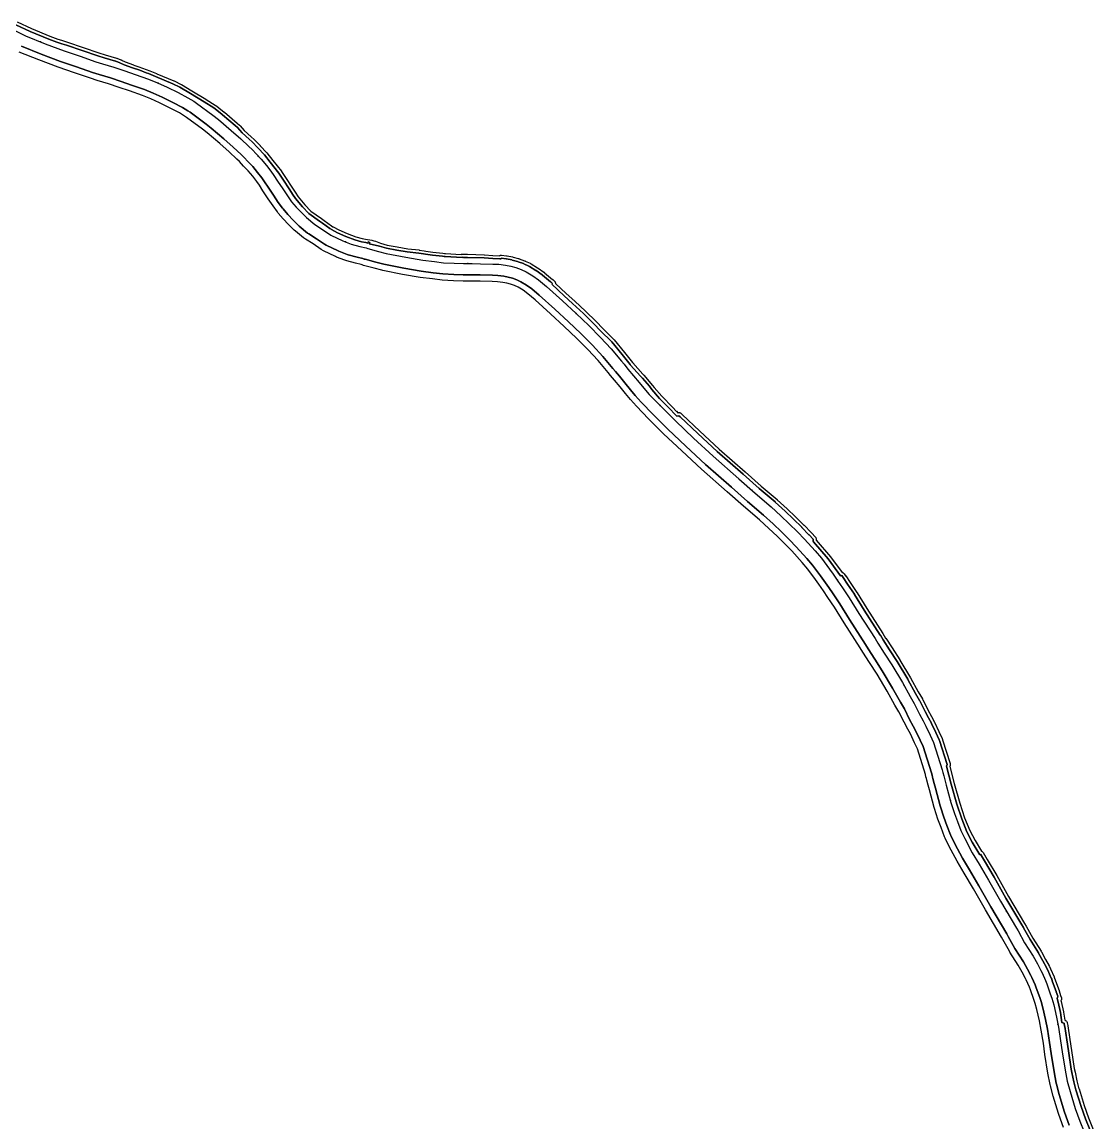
# Model space of a CAD drawing. Header units: inches. Extents: x 87989 to 118156, y 435697 to 451526.
# Drawn here: x 114818 to 115680, y 443893 to 444775 of the extents above; entities that cross this region are included whole.
import ezdxf

# ---------------------------------------------------------------- set-up
doc = ezdxf.new("R2010")
doc.units = ezdxf.units.IN
doc.header["$MEASUREMENT"] = 0
for name, color, linetype, true_color in [('As_waterkering_BWK', 7, 'Continuous', 0x7b8981), ('Beschermingszone_BWK', 7, 'Continuous', 0xcf890d), ('Grens_bebouwingsvrije_zone_BWK', 7, 'Continuous', 0x6789ae), ('Kernzone_BWK', 7, 'Continuous', 0xcb89af), ('Referentiepunten_BWK', 7, 'Continuous', 0x178980)]:
    doc.layers.add(name, color=color, linetype=linetype, true_color=true_color)

msp = doc.modelspace()

# ---------------------------------------------------------------- linework, layer by layer
at = {"layer": 'As_waterkering_BWK'}
for points in [[(114803.062, 444772.823), (114820.8745, 444763.93), (114836.6543, 444757.6324), (114851.8107, 444751.8796), (114864.4618, 444747.566), (114877.2682, 444743.2157), (114882.4364, 444741.5615), (114891.5558, 444738.8267), (114900.2894, 444735.8574), (114908.7623, 444733.0098), (114919.4762, 444729.2288), (114926.605, 444726.3672), (114934.3116, 444722.8976), (114943.1215, 444718.5363), (114951.0122, 444714.3077), (114955.6959, 444711.5461), (114957.9316, 444710.0618), (114971.0914, 444700.374), (114975.4504, 444696.9383), (114985.6246, 444688.1479), (114993.393, 444681.4461), (114999.9361, 444675.3037), (115002.3829, 444672.9114), (115005.8636, 444669.1511), (115009.6641, 444665.1386), (115013.9047, 444660.1007), (115017.5322, 444655.33), (115019.9269, 444651.8881), (115022.7614, 444647.4539), (115027.0156, 444641.1734), (115030.8122, 444635.5393), (115034.0761, 444630.9683), (115037.7546, 444626.6677), (115041.7004, 444622.5064), (115046.0463, 444618.2106), (115052.638, 444612.7601), (115059.0057, 444608.7798), (115065.656, 444604.1966), (115075.2599, 444599.5874), (115081.9439, 444597.0166), (115088.8178, 444595.1525), (115093.7687, 444593.988), (115095.3001, 444593.4452), (115103.8973, 444591.1516), (115110.0435, 444589.544), (115125.6691, 444586.4521), (115139.2282, 444584.1361), (115148.6605, 444582.8823), (115156.0236, 444582.0706), (115164.4782, 444581.5511), (115171.8022, 444581.3311), (115178.7709, 444581.3061), (115185.4473, 444581.1873), (115195.4847, 444580.9701), (115200.2696, 444580.7658), (115205.604, 444580.1156), (115209.754, 444579.3253), (115213.9905, 444578.1669), (115218.2365, 444576.5911), (115222.2646, 444574.7397), (115227.3902, 444571.6123), (115232.1418, 444568.2603), (115238.489, 444562.9086), (115251.2462, 444551.3881), (115262.2391, 444541.2477), (115272.4211, 444531.6172), (115281.7786, 444522.1249), (115290.2956, 444512.8949), (115298.554, 444503.1073), (115300.6501, 444500.5859), (115303.8115, 444496.7828), (115308.3463, 444491.3276), (115312.7049, 444485.9727), (115316.5031, 444481.4766), (115320.9258, 444476.4401), (115330.348, 444466.6652), (115342.0461, 444454.8937), (115356.3909, 444441.4471), (115371.9974, 444427.0185), (115392.724, 444408.7599), (115405.6481, 444397.2735), (115418.4753, 444386.3758), (115426.3374, 444379.1081), (115433.0191, 444372.7445), (115439.6687, 444366.283), (115445.3255, 444360.4737), (115453.896, 444350.9109), (115458.8543, 444345.0972), (115465.4902, 444336.2996), (115468.2261, 444332.3852), (115472.1766, 444326.7568), (115475.7, 444321.4678), (115481.1894, 444313.3556), (115488.9126, 444300.6749), (115501.8607, 444280.6884), (115504.057, 444277.0692), (115509.2252, 444269.0403), (115515.3663, 444259.6065), (115523.814, 444245.4447), (115530.0155, 444234.2381), (115533.349, 444228.5918), (115537.5757, 444220.003), (115540.4832, 444214.6613), (115542.7308, 444210.5026), (115546.1325, 444203.0933), (115548.8889, 444197.3277), (115555.8112, 444175.4181), (115556.3005, 444173.2591), (115556.999, 444170.6602)], [(115556.999, 444170.6602), (115559.0462, 444163.0433), (115562.7377, 444149.1419), (115562.9234, 444148.5389), (115565.5867, 444140.3859), (115567.8977, 444133.968), (115570.7406, 444126.6566), (115573.8591, 444120.2156), (115579.8933, 444108.9634), (115585.3464, 444099.7808), (115592.9602, 444086.9092), (115602.4412, 444070.0685), (115615.2757, 444048.4592), (115616.5492, 444046.3341), (115621.8414, 444036.7362), (115628.6471, 444025.9809), (115632.0178, 444019.8108), (115634.9362, 444014.5011), (115635.7582, 444012.7541), (115638.5665, 444006.45), (115639.6017, 444003.7332), (115642.4086, 443995.8833), (115643.5642, 443992.3128), (115645.2341, 443986.9372), (115647.4449, 443977.0338), (115649.0019, 443968.9575), (115650.6717, 443958.1881), (115651.9623, 443949.2374), (115654.2719, 443934.6591), (115655.952, 443925.7628), (115658.202, 443917.5611), (115662.3622, 443903.8276), (115666.0575, 443893.6431), (115672.9056, 443876.6694)]]:
    msp.add_lwpolyline(points, dxfattribs=at)
at = {"layer": 'Beschermingszone_BWK'}
for points in [[(114817.5385, 444755.5711), (114833.3894, 444749.2458), (114848.7615, 444743.4133), (114861.5621, 444739.0459), (114874.449, 444734.669), (114879.772, 444732.9653), (114888.8137, 444730.253), (114897.4074, 444727.3313), (114905.831, 444724.5003), (114916.3009, 444720.8054), (114923.0798, 444718.0842), (114930.4665, 444714.7587), (114938.9984, 444710.535), (114946.5992, 444706.4618), (114950.9179, 444703.9154), (114952.7718, 444702.6846), (114965.6365, 444693.2139), (114969.7199, 444689.9955), (114979.7432, 444681.3355), (114987.3709, 444674.755), (114993.7096, 444668.8045), (114995.9305, 444666.6331), (114999.2941, 444662.9998), (115002.9485, 444659.1411), (115006.8756, 444654.4757), (115010.2529, 444650.0339), (115012.4386, 444646.8925), (115015.2441, 444642.5066), (115019.5581, 444636.135), (115023.4182, 444630.4096), (115026.7518, 444625.7383), (115027.2367, 444625.1184), (115031.0695, 444620.6464), (115035.2715, 444616.2098), (115039.7193, 444611.8099), (115040.3111, 444611.2747), (115046.9029, 444605.8241), (115047.8676, 444605.1283), (115054.0644, 444601.2548), (115060.5488, 444596.786), (115061.7619, 444596.0826), (115071.3659, 444591.4735), (115072.029, 444591.1873), (115078.713, 444588.6165), (115079.5883, 444588.3303), (115086.6097, 444586.4289), (115091.2274, 444585.3402), (115092.2934, 444584.9623), (115092.9802, 444584.7494), (115101.5986, 444582.4502), (115108.0313, 444580.7761), (115124.038, 444577.6019), (115137.8776, 444575.2396), (115147.5744, 444573.9486), (115155.2545, 444573.1061), (115164.0671, 444572.5616), (115171.6509, 444572.3332), (115178.6748, 444572.3068), (115185.27, 444572.1891), (115195.1954, 444571.9743), (115199.532, 444571.7891), (115204.2162, 444571.2182), (115207.7222, 444570.5505), (115211.2326, 444569.5907), (115214.7865, 444568.2717), (115218.0269, 444566.7823), (115222.4469, 444564.0854), (115226.6369, 444561.1297), (115232.5706, 444556.1266), (115245.179, 444544.7407), (115256.0958, 444534.6708), (115266.1223, 444525.1868), (115275.265, 444515.9124), (115283.5458, 444506.9383), (115291.6543, 444497.3287), (115293.7291, 444494.8326), (115296.8906, 444491.0295), (115301.3958, 444485.6103), (115305.7773, 444480.2281), (115309.6842, 444475.6033), (115314.3046, 444470.3479), (115323.9161, 444460.3701), (115335.7767, 444448.4386), (115350.2585, 444434.8598), (115365.968, 444420.3376), (115386.76, 444402.0197), (115399.7451, 444390.4805), (115412.5045, 444379.6389), (115420.1793, 444372.5451), (115426.7796, 444366.2586), (115433.3075, 444359.9151), (115438.7476, 444354.3283), (115447.12, 444344.9865), (115451.8315, 444339.4622), (115458.2068, 444331.0101), (115460.8544, 444327.222), (115464.7472, 444321.6759), (115468.228, 444316.451), (115473.6149, 444308.4901), (115481.2926, 444295.8874), (115494.2352, 444275.9061), (115496.4261, 444272.2989), (115501.67, 444264.1496), (115507.7273, 444254.8443), (115516.01, 444240.9593), (115522.2031, 444229.7715), (115525.4249, 444224.3109), (115529.5856, 444215.8647), (115532.5719, 444210.3703), (115534.6739, 444206.4812), (115537.983, 444199.2748), (115540.497, 444194.0149), (115547.1166, 444173.0636), (115547.5661, 444171.0964), (115547.9582, 444169.6236), (115548.3075, 444168.3242), (115549.3311, 444164.5157), (115550.3512, 444160.7203), (115554.0877, 444146.6627), (115554.3451, 444145.8172), (115557.0753, 444137.464), (115559.4697, 444130.8127), (115562.3524, 444123.395), (115562.6401, 444122.7346), (115565.8432, 444116.1279), (115572.0584, 444104.539), (115577.6041, 444095.1921), (115585.1648, 444082.4101), (115594.6508, 444065.5629), (115607.5467, 444043.8481), (115608.746, 444041.8467), (115614.0981, 444032.1571), (115620.8873, 444021.4126), (115624.1251, 444015.4858), (115626.9129, 444010.4137), (115627.5749, 444009.0067), (115630.2446, 444003.014), (115631.1585, 444000.6154), (115633.8881, 443992.9818), (115634.9854, 443989.5922), (115636.5303, 443984.618), (115638.6325, 443975.2011), (115640.1334, 443967.4157), (115641.7709, 443956.8564), (115643.0638, 443947.8911), (115645.4055, 443933.1199), (115647.1083, 443924.0926), (115647.2727, 443923.3817), (115649.5556, 443915.066), (115653.8253, 443900.9882), (115657.6542, 443890.4246)], [(115652.9857, 443888.6365), (115649.2017, 443899.0525), (115648.9635, 443899.7688), (115644.7521, 443913.6798), (115642.4509, 443922.0589), (115642.1952, 443923.1647), (115640.4797, 443932.2647), (115638.1201, 443947.1431), (115636.826, 443956.1166), (115635.2065, 443966.5591), (115633.7367, 443974.183), (115631.6948, 443983.3295), (115630.2195, 443988.0808), (115629.1544, 443991.3699), (115626.4678, 443998.8834), (115625.6212, 444001.105), (115623.0287, 444006.9248), (115622.4556, 444008.1429), (115619.7403, 444013.0831), (115616.5763, 444018.8746), (115610.0109, 444029.2502), (115609.5816, 444029.9763), (115604.411, 444039.3537), (115603.2528, 444041.2864), (115590.3229, 444063.0598), (115580.8341, 444079.9106), (115573.3028, 444092.6428), (115567.7057, 444102.081), (115561.3898, 444113.857), (115558.1399, 444120.5557), (115557.6923, 444121.583), (115554.7875, 444129.0597), (115552.3467, 444135.8407), (115549.5794, 444144.3052), (115549.2821, 444145.2853), (115545.5206, 444159.4298), (115544.5024, 444163.2179), (115543.4788, 444167.0264), (115543.1296, 444168.3258), (115542.7136, 444169.8949), (115542.2862, 444171.7555), (115535.8349, 444192.1744), (115533.4555, 444197.1534), (115530.1978, 444204.2471), (115528.1768, 444207.9865), (115525.1467, 444213.5657), (115521.0226, 444221.9326), (115517.8629, 444227.2901), (115511.6744, 444238.4674), (115503.4835, 444252.1987), (115497.4727, 444261.4326), (115492.1867, 444269.6488), (115489.9989, 444273.2493), (115477.0593, 444293.2277), (115469.4068, 444305.7871), (115464.0769, 444313.6639), (115460.6197, 444318.8532), (115456.7591, 444324.3535), (115454.1604, 444328.0715), (115447.93, 444336.3317), (115443.3556, 444341.6952), (115435.0932, 444350.9142), (115429.7734, 444356.3774), (115423.3132, 444362.6553), (115416.7576, 444368.8984), (115409.1874, 444375.8963), (115396.4657, 444386.7067), (115383.4467, 444398.2752), (115362.6183, 444416.626), (115346.8516, 444431.2002), (115332.2937, 444444.8524), (115320.3429, 444456.8729), (115310.6261, 444466.9633), (115305.8959, 444472.3404), (115301.9286, 444477.0366), (115297.5344, 444482.434), (115293.0456, 444487.8332), (115289.8841, 444491.6363), (115287.8211, 444494.1184), (115279.7959, 444503.6291), (115271.6463, 444512.461), (115262.6229, 444521.6144), (115252.6824, 444531.0165), (115241.8084, 444541.0477), (115229.2826, 444552.3588), (115223.5786, 444557.1682), (115219.7006, 444559.9038), (115215.6726, 444562.3615), (115212.8698, 444563.6498), (115209.7004, 444564.8261), (115206.5934, 444565.6756), (115203.4451, 444566.2752), (115199.1223, 444566.8021), (115195.0346, 444566.9766), (115185.1714, 444567.1901), (115178.6213, 444567.3065), (115171.5669, 444567.3343), (115163.8388, 444567.5674), (115154.8273, 444568.1259), (115146.971, 444568.9855), (115137.1273, 444570.2971), (115123.1318, 444572.6852), (115107.3259, 444575.8103), (115106.5008, 444575.9997), (115100.3216, 444577.616), (115091.6913, 444579.9183), (115090.623, 444580.2496), (115089.8156, 444580.5358), (115085.383, 444581.5824), (115078.2796, 444583.5046), (115076.918, 444583.9498), (115070.2341, 444586.5206), (115069.2025, 444586.9657), (115059.5985, 444591.5749), (115057.7115, 444592.669), (115051.3193, 444597.0743), (115045.2174, 444600.8885), (115043.7166, 444601.9708), (115037.1249, 444607.4213), (115036.2043, 444608.2539), (115031.6998, 444612.7116), (115027.3555, 444617.3013), (115023.437, 444621.8684), (115022.6827, 444622.8327), (115019.3104, 444627.5598), (115015.415, 444633.3359), (115011.0678, 444639.7581), (115008.2785, 444644.1171), (115006.2089, 444647.0916), (115002.9705, 444651.3507), (114999.2177, 444655.8091), (114995.6443, 444659.5824), (114992.3459, 444663.1451), (114990.2505, 444665.1939), (114984.0253, 444671.0377), (114976.4757, 444677.5509), (114966.5363, 444686.1383), (114962.606, 444689.2361), (114949.9052, 444698.5861), (114948.2635, 444699.676), (114944.1476, 444702.1029), (114936.7078, 444706.0898), (114928.3304, 444710.237), (114921.1213, 444713.4826), (114914.5368, 444716.1257), (114904.2025, 444719.7728), (114895.8062, 444722.5947), (114887.2904, 444725.4898), (114878.2918, 444728.1897), (114872.8828, 444729.9208), (114859.9512, 444734.3125), (114847.0675, 444738.7098), (114831.5756, 444744.5866), (114815.6852, 444750.9273)]]:
    msp.add_lwpolyline(points, dxfattribs=at)
for points in [[(115677.5313, 443878.5684, 0), (115670.7266, 443895.4316, 0), (115667.1094, 443905.4063, 0), (115663.0059, 443918.9473, 0), (115661.25, 443925.3516, 0), (115659.75, 443932.5938, 0), (115659.1992, 443935.5137, 0), (115656.9063, 443949.9863, 0), (115655.6172, 443958.9277, 0), (115653.9434, 443969.7246, 0), (115653.9121, 443969.9043, 0), (115653.4766, 443972.1641, 0), (115653.3105, 443972.2969, 0), (115651.7129, 443972.8809, 0), (115650.6172, 443980.7266, 0), (115648.5996, 443989.1445, 0), (115647.9668, 443992.0195, 0), (115648.127, 443992.7793, 0), (115648.3301, 443993.8242, 0), (115647.166, 443997.4238, 0), (115647.1172, 443997.5664, 0), (115644.291, 444005.4648, 0), (115643.2383, 444008.2305, 0), (115643.1348, 444008.4844, 0), (115640.3047, 444014.8359, 0), (115639.4609, 444016.6309, 0), (115639.3184, 444016.9102, 0), (115636.4023, 444022.2129, 0), (115633.0352, 444028.3789, 0), (115632.873, 444028.6543, 0), (115626.1465, 444039.2832, 0), (115620.9277, 444048.748, 0), (115620.8379, 444048.9043, 0), (115619.5703, 444051.0215, 0), (115606.7695, 444072.5723, 0), (115597.291, 444089.4082, 0), (115589.6484, 444102.3301, 0), (115586.3672, 444107.8535, 0), (115585.9883, 444107.2949, 0), (115579.873, 444117.5078, 0), (115575.6074, 444125.6152, 0), (115571.3418, 444136.1367, 0), (115567.4004, 444147.8633, 0), (115562.9883, 444163.8398, 0), (115559.1777, 444178.2402, 0), (115559.7109, 444179.6699, 0), (115553.6563, 444198.834, 0), (115553.4004, 444199.4844, 0), (115550.6602, 444205.2148, 0), (115547.2754, 444212.5898, 0), (115547.1289, 444212.8809, 0), (115544.8789, 444217.0449, 0), (115542.0156, 444222.3027, 0), (115537.8359, 444230.7988, 0), (115537.6543, 444231.1328, 0), (115534.3574, 444236.7207, 0), (115528.1895, 444247.8652, 0), (115528.1074, 444248.0059, 0), (115519.6602, 444262.168, 0), (115519.5566, 444262.334, 0), (115513.4219, 444271.7578, 0), (115508.2969, 444279.7207, 0), (115506.1348, 444283.2832, 0), (115506.0566, 444283.4063, 0), (115493.1465, 444303.3359, 0), (115485.459, 444315.957, 0), (115485.3301, 444316.1582, 0), (115479.8516, 444324.2559, 0), (115476.3379, 444329.5293, 0), (115476.2695, 444329.6289, 0), (115475.2168, 444331.1289, 0), (115474.2949, 444331.0664, 0), (115464.2109, 444344.6934, 0), (115452.5313, 444358.3223, 0), (115452.2383, 444358.6152, 0), (115452.2129, 444360.2793, 0), (115449.0488, 444363.8105, 0), (115448.9082, 444363.9609, 0), (115443.25, 444369.7715, 0), (115443.1523, 444369.8691, 0), (115436.4863, 444376.3477, 0), (115429.7578, 444382.7539, 0), (115421.8691, 444390.0469, 0), (115421.7129, 444390.1855, 0), (115408.9277, 444401.0488, 0), (115396.0371, 444412.5039, 0), (115375.3477, 444430.7305, 0), (115359.7969, 444445.1074, 0), (115345.5313, 444458.4805, 0), (115344.6855, 444459.332, 0), (115343.0039, 444458.9688, 0), (115340.793, 444461.1641, 0), (115337.9043, 444464.248, 0), (115329.0488, 444473.2832, 0), (115322.9277, 444480.3574, 0), (115320.9453, 444483.0313, 0), (115315.4512, 444489.4785, 0), (115313.877, 444490.9453, 0), (115305.9082, 444500, 0), (115305.6035, 444500.3457, 0), (115299.0957, 444508.4102, 0), (115290.8418, 444518.5664, 0), (115281.8125, 444527.4727, 0), (115276.4688, 444533.0801, 0), (115268.0859, 444541.2539, 0), (115259.3809, 444549.3828, 0), (115252.5254, 444555.5938, 0), (115242.6777, 444564.7148, 0), (115243.1699, 444565.418, 0), (115241.8398, 444566.6191, 0), (115241.7129, 444566.7305, 0), (115235.3652, 444572.082, 0), (115235.0234, 444572.3457, 0), (115230.2715, 444575.6973, 0), (115229.9941, 444575.8809, 0), (115224.8691, 444579.0078, 0), (115224.3535, 444579.2832, 0), (115220.3242, 444581.1348, 0), (115219.9766, 444581.2793, 0), (115215.7305, 444582.8555, 0), (115215.3086, 444582.9902, 0), (115211.0723, 444584.1484, 0), (115210.6895, 444584.2363, 0), (115206.5391, 444585.0273, 0), (115206.209, 444585.0781, 0), (115202.1094, 444585.5781, 0), (115202.0977, 444585.0566, 0), (115200.9707, 444585.0508, 0), (115195.3789, 444585.3438, 0), (115188.5508, 444585.8887, 0), (115175.1309, 444586.3086, 0), (115174.9941, 444586.3125, 0), (115174.9004, 444586.3145, 0), (115171.8867, 444586.3301, 0), (115170.9063, 444586.3594, 0), (115170.998, 444586.1445, 0), (115157.1758, 444587.0059, 0), (115157.0508, 444587.0176, 0), (115156.4512, 444587.0527, 0), (115155.0449, 444587.209, 0), (115147.1387, 444587.9648, 0), (115141.377, 444588.8945, 0), (115139.9785, 444589.0801, 0), (115136.0762, 444589.7461, 0), (115126.8887, 444590.707, 0), (115118.3652, 444592.2168, 0), (115110.2109, 444593.7715, 0), (115104.5039, 444595.4063, 0), (115096.4121, 444597.2656, 0), (115096.7383, 444598.2402, 0), (115095.5586, 444598.6582, 0), (115095.2617, 444597.7578, 0), (115093.5449, 444598.332, 0), (115090.1191, 444598.877, 0), (115084.7168, 444600.3613, 0), (115077.5938, 444603.0273, 0), (115070.7949, 444606.0859, 0), (115066.0781, 444608.6152, 0), (115065.7148, 444608.873, 0), (115064.7109, 444609.584, 0), (115058.8574, 444613.7285, 0), (115056.5508, 444615.3418, 0), (115048.0449, 444621.5527, 0), (115042.7715, 444626.7207, 0), (115037.3164, 444633.4473, 0), (115034.8691, 444637.0957, 0), (115032.7051, 444640.3535, 0), (115027.002, 444648.9219, 0), (115023.918, 444653.7773, 0), (115016.998, 444662.5762, 0), (115012.3711, 444668.4863, 0), (115007.1387, 444674.1973, 0), (115002.3867, 444679.0645, 0), (115000, 444681.207, 0), (114994.3516, 444686.2754, 0), (114990.6465, 444690.418, 0), (114988.8926, 444691.9316, 0), (114978.7188, 444700.7227, 0), (114978.5449, 444700.8652, 0), (114974.1855, 444704.3008, 0), (114974.0547, 444704.4004, 0), (114971.75, 444706.0977, 0), (114964.0977, 444711.0391, 0), (114952.957, 444717.7422, 0), (114944.5332, 444722.7109, 0), (114938.7793, 444725.5586, 0), (114925.0313, 444731.25, 0), (114919.2676, 444733.6797, 0), (114917.5215, 444734.4121, 0), (114912.3574, 444736.3496, 0), (114906.6816, 444738.2188, 0), (114899.9102, 444740.6777, 0), (114896.4707, 444742.4375, 0), (114893.166, 444743.5605, 0), (114892.9922, 444743.6152, 0), (114883.9609, 444746.3242, 0), (114883.873, 444746.3516, 0), (114878.877, 444747.9512, 0), (114878.793, 444747.9785, 0), (114866.0723, 444752.2988, 0), (114853.5059, 444756.584, 0), (114849.8242, 444757.6387, 0), (114845.998, 444758.9668, 0), (114839.4824, 444761.2266, 0), (114824.5117, 444767.4805, 0), (114813.0313, 444772.7871, 0)], [(114814.0938, 444775.0508, 0), (114825.4766, 444769.7891, 0), (114825.5605, 444769.752, 0), (114840.375, 444763.5645, 0), (114846.8184, 444761.3281, 0), (114849.6289, 444760.3516, 0), (114854.3926, 444758.9219, 0), (114866.8789, 444754.666, 0), (114879.5859, 444750.3496, 0), (114879.6484, 444750.3281, 0), (114884.623, 444748.7363, 0), (114884.6895, 444748.7148, 0), (114893.7324, 444746.0039, 0), (114893.9492, 444745.9355, 0), (114897.3008, 444744.7949, 0), (114897.6465, 444744.6426, 0), (114897.8516, 444744.5137, 0), (114900.7637, 444743.0293, 0), (114907.4648, 444740.5938, 0), (114907.5371, 444740.5684, 0), (114911.6895, 444739.2012, 0), (114920.5469, 444735.8301, 0), (114925.8164, 444733.623, 0), (114925.9863, 444733.5605, 0), (114939.7344, 444727.8672, 0), (114939.8887, 444727.7988, 0), (114945.6426, 444724.9512, 0), (114945.8027, 444724.8633, 0), (114954.2363, 444719.8906, 0), (114965.3867, 444713.1797, 0), (114965.6582, 444712.9922, 0), (114972.9453, 444708.2969, 0), (114973.2324, 444708.1113, 0), (114975.5547, 444706.4023, 0), (114975.7188, 444706.2773, 0), (114980.1152, 444702.8105, 0), (114980.332, 444702.6309, 0), (114990.5254, 444693.8242, 0), (114992.2813, 444692.3105, 0), (114992.543, 444692.0488, 0), (114992.7637, 444691.75, 0), (114996.0039, 444688.1504, 0), (115001.6699, 444683.0684, 0), (115004.0566, 444680.9258, 0), (115004.1758, 444680.8105, 0), (115008.9277, 444675.9434, 0), (115008.9805, 444675.8867, 0), (115014.2148, 444670.1758, 0), (115014.3398, 444670.0273, 0), (115018.9648, 444664.1211, 0), (115025.8828, 444655.3242, 0), (115026.0293, 444655.1172, 0), (115029.0977, 444650.2852, 0), (115034.7871, 444641.7383, 0), (115036.9492, 444638.4824, 0), (115039.3281, 444634.9355, 0), (115044.623, 444628.4063, 0), (115049.6641, 444623.4648, 0), (115058.0039, 444617.375, 0), (115060.2949, 444615.7734, 0), (115066.1563, 444611.625, 0), (115067.1582, 444610.9141, 0), (115067.3965, 444610.7441, 0), (115071.9004, 444608.3301, 0), (115078.5469, 444605.3418, 0), (115085.4863, 444602.7422, 0), (115090.6484, 444601.3242, 0), (115093.4004, 444600.8867, 0), (115098.4414, 444600.0781, 0), (115100.0488, 444599.6934, 0), (115100.2578, 444599.6348, 0), (115101.3418, 444599.2734, 0), (115101.4355, 444599.2402, 0), (115105.291, 444597.7813, 0), (115110.7891, 444596.207, 0), (115118.8164, 444594.6758, 0), (115127.2363, 444593.1836, 0), (115136.3359, 444592.2324, 0), (115136.498, 444592.2109, 0), (115140.3086, 444591.5586, 0), (115140.4004, 444591.5449, 0), (115141.707, 444591.373, 0), (115141.7754, 444591.3633, 0), (115147.457, 444590.4453, 0), (115155.3008, 444589.6953, 0), (115156.6641, 444589.5449, 0), (115157.2031, 444589.5117, 0), (115157.3086, 444589.5039, 0), (115157.4141, 444589.4941, 0), (115170.0488, 444588.709, 0), (115170.3535, 444588.7988, 0), (115170.666, 444588.8496, 0), (115170.9805, 444588.8594, 0), (115171.9316, 444588.8301, 0), (115174.9277, 444588.8125, 0), (115175.0371, 444588.8105, 0), (115175.1914, 444588.8086, 0), (115188.6289, 444588.3867, 0), (115188.75, 444588.3809, 0), (115195.5098, 444587.8398, 0), (115195.5781, 444587.8359, 0), (115200.6152, 444587.5723, 0), (115200.9355, 444587.7813, 0), (115201.2832, 444587.9375, 0), (115201.6504, 444588.0391, 0), (115202.0313, 444588.0801, 0), (115202.4121, 444588.0605, 0), (115206.5117, 444587.5605, 0), (115206.5938, 444587.5488, 0), (115206.9238, 444587.498, 0), (115207.0078, 444587.4824, 0), (115211.1563, 444586.6934, 0), (115211.2539, 444586.6719, 0), (115211.6367, 444586.584, 0), (115211.7324, 444586.5605, 0), (115215.7441, 444585.457, 0), (115215.9688, 444585.3984, 0), (115216.0742, 444585.3691, 0), (115216.1641, 444585.3398, 0), (115216.4961, 444585.2344, 0), (115216.5996, 444585.1992, 0), (115220.8457, 444583.623, 0), (115220.9336, 444583.5879, 0), (115221.2832, 444583.4434, 0), (115221.3691, 444583.4063, 0), (115225.3965, 444581.5547, 0), (115225.5273, 444581.4902, 0), (115226.0449, 444581.2148, 0), (115226.1719, 444581.1426, 0), (115231.2969, 444578.0137, 0), (115231.3672, 444577.9707, 0), (115231.6445, 444577.7871, 0), (115231.7129, 444577.7402, 0), (115236.4648, 444574.3887, 0), (115236.5508, 444574.3242, 0), (115236.8926, 444574.0625, 0), (115236.9766, 444573.9941, 0), (115243.3398, 444568.6289, 0), (115243.5, 444568.4883, 0), (115244.8457, 444567.2734, 0), (115245.1406, 444566.959, 0), (115245.375, 444566.5996, 0), (115245.543, 444566.2031, 0), (115245.6406, 444565.7852, 0), (115245.6641, 444565.3555, 0), (115254.2148, 444557.4355, 0), (115261.0723, 444551.2227, 0), (115269.8125, 444543.0625, 0), (115278.2148, 444534.8691, 0), (115278.2793, 444534.8047, 0), (115283.5684, 444529.2539, 0), (115283.623, 444529.1973, 0), (115292.5977, 444520.3477, 0), (115292.7813, 444520.1445, 0), (115301.0371, 444509.9844, 0), (115307.5137, 444501.959, 0), (115307.7832, 444501.6523, 0), (115315.6719, 444492.6895, 0), (115316.4277, 444491.9844, 0), (115323.5684, 444483.6914, 0), (115324.8809, 444481.9219, 0), (115330.8887, 444474.9785, 0), (115339.7109, 444465.9785, 0), (115342.5527, 444462.9395, 0), (115342.6172, 444462.875, 0), (115343.8027, 444461.6992, 0), (115344.1582, 444461.7754, 0), (115344.5703, 444461.8301, 0), (115344.9883, 444461.8125, 0), (115345.3945, 444461.7285, 0), (115345.7832, 444461.5781, 0), (115346.1406, 444461.3633, 0), (115346.457, 444461.0938, 0), (115347.2402, 444460.3047, 0), (115347.3047, 444460.2441, 0), (115361.502, 444446.9375, 0), (115377.0234, 444432.5859, 0), (115397.6934, 444414.377, 0), (115410.5684, 444402.9355, 0), (115423.3516, 444392.0742, 0), (115423.5469, 444391.9004, 0), (115431.4688, 444384.5781, 0), (115438.2188, 444378.1484, 0), (115444.9082, 444371.6504, 0), (115445.0293, 444371.5273, 0), (115450.7168, 444365.6875, 0), (115450.8926, 444365.498, 0), (115454.0742, 444361.9492, 0), (115454.2949, 444361.666, 0), (115454.4707, 444361.3555, 0), (115454.6016, 444361.0215, 0), (115454.6816, 444360.6738, 0), (115454.7129, 444360.3184, 0), (115454.7246, 444359.6055, 0), (115466.1074, 444346.3203, 0), (115466.2188, 444346.1816, 0), (115475.5273, 444333.6016, 0), (115475.9355, 444333.5195, 0), (115476.3242, 444333.3691, 0), (115476.6816, 444333.1563, 0), (115476.998, 444332.8848, 0), (115477.2637, 444332.5645, 0), (115478.3242, 444331.0527, 0), (115478.4102, 444330.9277, 0), (115481.9258, 444325.6484, 0), (115487.418, 444317.5332, 0), (115487.5781, 444317.2832, 0), (115495.2461, 444304.6953, 0), (115495.2832, 444304.6367, 0), (115508.166, 444284.75, 0), (115508.2637, 444284.5957, 0), (115510.4004, 444281.0723, 0), (115510.4355, 444281.0176, 0), (115515.5215, 444273.1152, 0), (115521.6641, 444263.6777, 0), (115521.7949, 444263.4688, 0), (115530.2656, 444249.2695, 0), (115530.3672, 444249.0938, 0), (115536.5098, 444237.9922, 0), (115536.5449, 444237.9316, 0), (115539.8066, 444232.4043, 0), (115539.8535, 444232.3223, 0), (115540.0352, 444231.9883, 0), (115540.0781, 444231.9043, 0), (115544.2363, 444223.4531, 0), (115547.0762, 444218.2363, 0), (115549.3281, 444214.0684, 0), (115549.3672, 444213.9961, 0), (115549.5117, 444213.7051, 0), (115549.5469, 444213.6328, 0), (115552.9238, 444206.2754, 0), (115555.6563, 444200.5625, 0), (115555.7246, 444200.4023, 0), (115555.9824, 444199.752, 0), (115556.041, 444199.5879, 0), (115562.0957, 444180.4219, 0), (115562.1875, 444180.0215, 0), (115562.2109, 444179.6094, 0), (115562.168, 444179.2012, 0), (115562.0566, 444178.8047, 0), (115561.7969, 444178.1113, 0), (115565.4023, 444164.4922, 0), (115569.793, 444148.5957, 0), (115573.6875, 444137.0039, 0), (115577.877, 444126.6699, 0), (115582.0527, 444118.7324, 0), (115587.1504, 444110.2227, 0), (115587.4824, 444110.0898, 0), (115587.791, 444109.9102, 0), (115588.0703, 444109.6875, 0), (115588.3145, 444109.4258, 0), (115588.5176, 444109.1309, 0), (115591.7988, 444103.6055, 0), (115599.4551, 444090.6582, 0), (115608.9336, 444073.8242, 0), (115621.7168, 444052.3027, 0), (115622.9941, 444050.1699, 0), (115623.1055, 444049.9746, 0), (115628.3008, 444040.5547, 0), (115634.9844, 444029.9922, 0), (115635.0273, 444029.9219, 0), (115635.1895, 444029.6465, 0), (115635.2285, 444029.5762, 0), (115638.5957, 444023.4141, 0), (115641.5098, 444018.1133, 0), (115641.5449, 444018.0449, 0), (115641.6875, 444017.7656, 0), (115641.7227, 444017.6934, 0), (115642.5762, 444015.877, 0), (115645.418, 444009.502, 0), (115645.4453, 444009.4395, 0), (115645.5488, 444009.1836, 0), (115645.5742, 444009.1191, 0), (115646.6367, 444006.3301, 0), (115649.4766, 443998.3906, 0), (115649.5391, 443998.2109, 0), (115650.7129, 443994.5801, 0), (115651.3203, 443992.627, 0), (115651.4082, 443992.2363, 0), (115651.4316, 443991.834, 0), (115651.3906, 443991.4336, 0), (115651.2852, 443991.0469, 0), (115651.1191, 443990.6797, 0), (115650.8945, 443990.3477, 0), (115651.0371, 443989.7031, 0), (115653.0488, 443981.3086, 0), (115653.0938, 443981.0723, 0), (115653.9844, 443974.6934, 0), (115654.3066, 443974.5957, 0), (115654.6074, 443974.4434, 0), (115654.8789, 443974.2441, 0), (115655.0625, 443974.0957, 0), (115655.3711, 443973.793, 0), (115655.625, 443973.4414, 0), (115655.8125, 443973.0527, 0), (115655.9316, 443972.6367, 0), (115656.3711, 443970.3555, 0), (115656.4102, 443970.1289, 0), (115658.0898, 443959.2969, 0), (115659.3789, 443950.3594, 0), (115661.6563, 443935.9785, 0), (115661.668, 443935.9062, 0), (115662.209, 443933.043, 0), (115663.6602, 443926.0117, 0), (115665.4004, 443919.6719, 0), (115665.418, 443919.6094, 0), (115669.4824, 443906.1953, 0), (115673.0469, 443896.3672, 0), (115673.0781, 443896.2852, 0), (115679.8438, 443879.5176, 0)]]:
    msp.add_polyline3d(points, dxfattribs=at)
at = {"layer": 'Grens_bebouwingsvrije_zone_BWK'}
msp.add_lwpolyline([(115657.6542, 443890.4246), (115653.8253, 443900.9882), (115649.5556, 443915.066), (115647.2727, 443923.3817), (115647.1083, 443924.0926), (115645.4055, 443933.1199), (115643.0638, 443947.8911), (115641.7709, 443956.8564), (115640.1334, 443967.4157), (115638.6325, 443975.2011), (115636.5303, 443984.618), (115634.9854, 443989.5922), (115633.8881, 443992.9818), (115631.1585, 444000.6154), (115630.2446, 444003.014), (115627.5749, 444009.0067), (115626.9129, 444010.4137), (115624.1251, 444015.4858), (115620.8873, 444021.4126), (115614.0981, 444032.1571), (115608.746, 444041.8467), (115607.5467, 444043.8481), (115594.6508, 444065.5629), (115585.1648, 444082.4101), (115577.6041, 444095.1921), (115572.0584, 444104.539), (115565.8432, 444116.1279), (115562.6401, 444122.7346), (115562.3524, 444123.395), (115559.4697, 444130.8127), (115557.0753, 444137.464), (115554.3451, 444145.8172), (115554.0877, 444146.6627), (115550.3512, 444160.7203), (115549.3311, 444164.5157), (115548.3075, 444168.3242), (115547.9582, 444169.6236), (115547.5661, 444171.0964), (115547.1166, 444173.0636), (115540.497, 444194.0149), (115537.983, 444199.2748), (115534.6739, 444206.4812), (115532.5719, 444210.3703), (115529.5856, 444215.8647), (115525.4249, 444224.3109), (115522.2031, 444229.7715), (115516.01, 444240.9593), (115507.7273, 444254.8443), (115501.67, 444264.1496), (115496.4261, 444272.2989), (115494.2352, 444275.9061), (115481.2926, 444295.8874), (115473.6149, 444308.4901), (115468.228, 444316.451), (115464.7472, 444321.6759), (115460.8544, 444327.222), (115458.2068, 444331.0101), (115451.8315, 444339.4622), (115447.12, 444344.9865), (115438.7476, 444354.3283), (115433.3075, 444359.9151), (115426.7796, 444366.2586), (115420.1793, 444372.5451), (115412.5045, 444379.6389), (115399.7451, 444390.4805), (115386.76, 444402.0197), (115365.968, 444420.3376), (115350.2585, 444434.8598), (115335.7767, 444448.4386), (115323.9161, 444460.3701), (115314.3046, 444470.3479), (115309.6842, 444475.6033), (115305.7773, 444480.2281), (115301.3958, 444485.6103), (115296.8906, 444491.0295), (115293.7291, 444494.8326), (115291.6543, 444497.3287), (115283.5458, 444506.9383), (115275.265, 444515.9124), (115266.1223, 444525.1868), (115256.0958, 444534.6708), (115245.179, 444544.7407), (115232.5706, 444556.1266), (115226.6369, 444561.1297), (115222.4469, 444564.0854), (115218.0269, 444566.7823), (115214.7865, 444568.2717), (115211.2326, 444569.5907), (115207.7222, 444570.5505), (115204.2162, 444571.2182), (115199.532, 444571.7891), (115195.1954, 444571.9743), (115185.27, 444572.1891), (115178.6748, 444572.3068), (115171.6509, 444572.3332), (115164.0671, 444572.5616), (115155.2545, 444573.1061), (115147.5744, 444573.9486), (115137.8776, 444575.2396), (115124.038, 444577.6019), (115108.0313, 444580.7761), (115101.5986, 444582.4502), (115092.9802, 444584.7494), (115092.2934, 444584.9623), (115091.2274, 444585.3402), (115086.6097, 444586.4289), (115079.5883, 444588.3303), (115078.713, 444588.6165), (115072.029, 444591.1873), (115071.3659, 444591.4735), (115061.7619, 444596.0826), (115060.5488, 444596.786), (115054.0644, 444601.2548), (115047.8676, 444605.1283), (115046.9029, 444605.8241), (115040.3111, 444611.2747), (115039.7193, 444611.8099), (115035.2715, 444616.2098), (115031.0695, 444620.6464), (115027.2367, 444625.1184), (115026.7518, 444625.7383), (115023.4182, 444630.4096), (115019.5581, 444636.135), (115015.2441, 444642.5066), (115012.4386, 444646.8925), (115010.2529, 444650.0339), (115006.8756, 444654.4757), (115002.9485, 444659.1411), (114999.2941, 444662.9998), (114995.9305, 444666.6331), (114993.7096, 444668.8045), (114987.3709, 444674.755), (114979.7432, 444681.3355), (114969.7199, 444689.9955), (114965.6365, 444693.2139), (114952.7718, 444702.6846), (114950.9179, 444703.9154), (114946.5992, 444706.4618), (114938.9984, 444710.535), (114930.4665, 444714.7587), (114923.0798, 444718.0842), (114916.3009, 444720.8054), (114905.831, 444724.5003), (114897.4074, 444727.3313), (114888.8137, 444730.253), (114879.772, 444732.9653), (114874.449, 444734.669), (114861.5621, 444739.0459), (114848.7615, 444743.4133), (114833.3894, 444749.2458), (114817.5385, 444755.5711)], dxfattribs=at)
at = {"layer": 'Kernzone_BWK'}
for points in [[(114813.0313, 444772.7871), (114824.5117, 444767.4805), (114839.4824, 444761.2266), (114845.998, 444758.9668), (114849.8242, 444757.6387), (114853.5059, 444756.584), (114866.0723, 444752.2988), (114878.793, 444747.9785), (114878.877, 444747.9512), (114883.873, 444746.3516), (114883.9609, 444746.3242), (114892.9922, 444743.6152), (114893.166, 444743.5605), (114896.4707, 444742.4375), (114899.9102, 444740.6777), (114906.6816, 444738.2188), (114912.3574, 444736.3496), (114917.5215, 444734.4121), (114919.2676, 444733.6797), (114925.0313, 444731.25), (114938.7793, 444725.5586), (114944.5332, 444722.7109), (114952.957, 444717.7422), (114964.0977, 444711.0391), (114971.75, 444706.0977), (114974.0547, 444704.4004), (114974.1855, 444704.3008), (114978.5449, 444700.8652), (114978.7188, 444700.7227), (114988.8926, 444691.9316), (114990.6465, 444690.418), (114994.3516, 444686.2754), (115000, 444681.207), (115002.3867, 444679.0645), (115007.1387, 444674.1973), (115012.3711, 444668.4863), (115016.998, 444662.5762), (115023.918, 444653.7773), (115027.002, 444648.9219), (115032.7051, 444640.3535), (115034.8691, 444637.0957), (115037.3164, 444633.4473), (115042.7715, 444626.7207), (115048.0449, 444621.5527), (115056.5508, 444615.3418), (115058.8574, 444613.7285), (115064.7109, 444609.584), (115065.7148, 444608.873), (115066.0781, 444608.6152), (115070.7949, 444606.0859), (115077.5938, 444603.0273), (115084.7168, 444600.3613), (115090.1191, 444598.877), (115093.5449, 444598.332), (115095.2617, 444597.7578), (115095.5586, 444598.6582), (115096.7383, 444598.2402), (115096.4121, 444597.2656), (115104.5039, 444595.4063), (115110.2109, 444593.7715), (115118.3652, 444592.2168), (115126.8887, 444590.707), (115136.0762, 444589.7461), (115139.9785, 444589.0801), (115141.377, 444588.8945), (115147.1387, 444587.9648), (115155.0449, 444587.209), (115156.4512, 444587.0527), (115157.0508, 444587.0176), (115157.1758, 444587.0059), (115170.998, 444586.1445), (115170.9063, 444586.3594), (115171.8867, 444586.3301), (115174.9004, 444586.3145), (115174.9941, 444586.3125), (115175.1309, 444586.3086), (115188.5508, 444585.8887), (115195.3789, 444585.3438), (115200.9707, 444585.0508), (115202.0977, 444585.0566), (115202.1094, 444585.5781), (115206.209, 444585.0781), (115206.5391, 444585.0273), (115210.6895, 444584.2363), (115211.0723, 444584.1484), (115215.3086, 444582.9902), (115215.7305, 444582.8555), (115219.9766, 444581.2793), (115220.3242, 444581.1348), (115224.3535, 444579.2832), (115224.8691, 444579.0078), (115229.9941, 444575.8809), (115230.2715, 444575.6973), (115235.0234, 444572.3457), (115235.3652, 444572.082), (115241.7129, 444566.7305), (115241.8398, 444566.6191), (115243.1699, 444565.418), (115242.6777, 444564.7148), (115252.5254, 444555.5938), (115259.3809, 444549.3828), (115268.0859, 444541.2539), (115276.4688, 444533.0801), (115281.8125, 444527.4727), (115290.8418, 444518.5664), (115299.0957, 444508.4102), (115305.6035, 444500.3457), (115305.9082, 444500), (115313.877, 444490.9453), (115315.4512, 444489.4785), (115320.9453, 444483.0313), (115322.9277, 444480.3574), (115329.0488, 444473.2832), (115337.9043, 444464.248), (115340.793, 444461.1641), (115343.0039, 444458.9688), (115344.6855, 444459.332), (115345.5313, 444458.4805), (115359.7969, 444445.1074), (115375.3477, 444430.7305), (115396.0371, 444412.5039), (115408.9277, 444401.0488), (115421.7129, 444390.1855), (115421.8691, 444390.0469), (115429.7578, 444382.7539), (115436.4863, 444376.3477), (115443.1523, 444369.8691), (115443.25, 444369.7715), (115448.9082, 444363.9609), (115449.0488, 444363.8105), (115452.2129, 444360.2793), (115452.2383, 444358.6152), (115452.5313, 444358.3223), (115464.2109, 444344.6934), (115474.2949, 444331.0664), (115475.2168, 444331.1289), (115476.2695, 444329.6289), (115476.3379, 444329.5293), (115479.8516, 444324.2559), (115485.3301, 444316.1582), (115485.459, 444315.957), (115493.1465, 444303.3359), (115506.0566, 444283.4063), (115506.1348, 444283.2832), (115508.2969, 444279.7207), (115513.4219, 444271.7578), (115519.5566, 444262.334), (115519.6602, 444262.168), (115528.1074, 444248.0059), (115528.1895, 444247.8652), (115534.3574, 444236.7207), (115537.6543, 444231.1328), (115537.8359, 444230.7988), (115542.0156, 444222.3027), (115544.8789, 444217.0449), (115547.1289, 444212.8809), (115547.2754, 444212.5898), (115550.6602, 444205.2148), (115553.4004, 444199.4844), (115553.6563, 444198.834), (115559.7109, 444179.6699), (115559.1777, 444178.2402), (115562.9883, 444163.8398), (115567.4004, 444147.8633), (115571.3418, 444136.1367), (115575.6074, 444125.6152), (115579.873, 444117.5078), (115585.9883, 444107.2949), (115586.3672, 444107.8535), (115589.6484, 444102.3301), (115597.291, 444089.4082), (115606.7695, 444072.5723), (115619.5703, 444051.0215), (115620.8379, 444048.9043), (115620.9277, 444048.748), (115626.1465, 444039.2832), (115632.873, 444028.6543), (115633.0352, 444028.3789), (115636.4023, 444022.2129), (115639.3184, 444016.9102), (115639.4609, 444016.6309), (115640.3047, 444014.8359), (115643.1348, 444008.4844), (115643.2383, 444008.2305), (115644.291, 444005.4648), (115647.1172, 443997.5664), (115647.166, 443997.4238), (115648.3301, 443993.8242), (115648.127, 443992.7793), (115647.9668, 443992.0195), (115648.5996, 443989.1445), (115650.6172, 443980.7266), (115651.7129, 443972.8809), (115653.3105, 443972.2969), (115653.4766, 443972.1641), (115653.9121, 443969.9043), (115653.9434, 443969.7246), (115655.6172, 443958.9277), (115656.9063, 443949.9863), (115659.1992, 443935.5137), (115659.75, 443932.5938), (115661.25, 443925.3516), (115663.0059, 443918.9473), (115667.1094, 443905.4063), (115670.7266, 443895.4316), (115677.5313, 443878.5684)], [(115657.6543, 443890.4238), (115653.8262, 443900.9883), (115649.5547, 443915.0664), (115647.2734, 443923.3809), (115647.1074, 443924.0918), (115645.4063, 443933.1191), (115643.0645, 443947.8906), (115641.7715, 443956.8555), (115640.1328, 443967.416), (115638.6328, 443975.2012), (115636.5313, 443984.6172), (115634.9863, 443989.5918), (115633.8887, 443992.9824), (115631.1582, 444000.6152), (115630.2441, 444003.0137), (115627.5742, 444009.0059), (115626.9121, 444010.4141), (115624.125, 444015.4863), (115620.8867, 444021.4121), (115614.0977, 444032.1563), (115608.7461, 444041.8477), (115607.5469, 444043.8477), (115594.6504, 444065.5625), (115585.1641, 444082.4102), (115577.6035, 444095.1914), (115572.0586, 444104.5391), (115565.8438, 444116.127), (115562.6406, 444122.7344), (115562.3516, 444123.3945), (115559.4688, 444130.8125), (115557.0762, 444137.4648), (115554.3457, 444145.8164), (115554.0879, 444146.6621), (115550.3516, 444160.7207), (115549.332, 444164.5156), (115548.3066, 444168.3242), (115547.959, 444169.623), (115547.5664, 444171.0957), (115547.1172, 444173.0645), (115540.4961, 444194.0156), (115537.9824, 444199.2754), (115534.6738, 444206.4805), (115532.5723, 444210.3711), (115529.5859, 444215.8652), (115525.4258, 444224.3105), (115522.2031, 444229.7715), (115516.0098, 444240.959), (115507.7266, 444254.8438), (115501.6699, 444264.1504), (115496.4258, 444272.2988), (115494.2344, 444275.9063), (115481.293, 444295.8867), (115473.6152, 444308.4902), (115468.2285, 444316.4512), (115464.748, 444321.6758), (115460.8535, 444327.2227), (115458.207, 444331.0098), (115451.832, 444339.4629), (115447.1191, 444344.9863), (115438.748, 444354.3281), (115433.3066, 444359.916), (115426.7793, 444366.2578), (115420.1797, 444372.5449), (115412.5039, 444379.6387), (115399.7441, 444390.4805), (115386.7598, 444402.0195), (115365.9688, 444420.3379), (115350.2578, 444434.8594), (115335.7773, 444448.4395), (115323.916, 444460.3691), (115314.3047, 444470.3477), (115309.6836, 444475.6035), (115305.7773, 444480.2285), (115301.3965, 444485.6094), (115296.8906, 444491.0293), (115293.7285, 444494.832), (115291.6543, 444497.3281), (115283.5449, 444506.9375), (115275.2656, 444515.9121), (115266.123, 444525.1875), (115256.0957, 444534.6699), (115245.1797, 444544.7402), (115232.5703, 444556.127), (115226.6367, 444561.1289), (115222.4473, 444564.0859), (115218.0273, 444566.7832), (115214.7871, 444568.2715), (115211.2324, 444569.5898), (115207.7227, 444570.5508), (115204.2168, 444571.2187), (115199.5313, 444571.7891), (115195.1953, 444571.9746), (115185.2695, 444572.1895), (115178.6738, 444572.3066), (115171.6504, 444572.334), (115164.0664, 444572.5625), (115155.2539, 444573.1055), (115147.5742, 444573.9492), (115137.877, 444575.2402), (115124.0371, 444577.6016), (115108.0313, 444580.7754), (115101.5977, 444582.4512), (115092.9805, 444584.75), (115092.293, 444584.9629), (115091.2266, 444585.3398), (115086.6094, 444586.4297), (115079.5879, 444588.3301), (115078.7129, 444588.6172), (115072.0293, 444591.1875), (115071.3652, 444591.4727), (115061.7617, 444596.082), (115060.5488, 444596.7852), (115054.0645, 444601.2539), (115047.8672, 444605.1289), (115046.9023, 444605.8242), (115040.3105, 444611.2754), (115039.7188, 444611.8105), (115035.2715, 444616.209), (115031.0703, 444620.6465), (115027.2363, 444625.1191), (115026.752, 444625.7383), (115023.418, 444630.4102), (115019.5586, 444636.1348), (115015.2441, 444642.5059), (115012.4395, 444646.8926), (115010.252, 444650.0332), (115006.875, 444654.4766), (115002.9492, 444659.1406), (114999.2949, 444663), (114995.9297, 444666.6328), (114993.709, 444668.8047), (114987.3711, 444674.7559), (114979.7441, 444681.3359), (114969.7207, 444689.9961), (114965.6367, 444693.2148), (114952.7715, 444702.6855), (114950.918, 444703.916), (114946.5996, 444706.4609), (114938.998, 444710.5352), (114930.4668, 444714.7578), (114923.0801, 444718.084), (114916.3008, 444720.8047), (114905.8301, 444724.5), (114897.4082, 444727.332), (114888.8145, 444730.2539), (114879.7715, 444732.9648), (114874.4492, 444734.6699), (114861.5625, 444739.0469), (114848.7617, 444743.4141), (114833.3887, 444749.2461), (114817.5391, 444755.5703)]]:
    msp.add_lwpolyline(points, dxfattribs=at)
at = {"layer": 'Referentiepunten_BWK'}
for p in [(114832.8595, 444759.1469), (114927.2048, 444726.0972), (115007.3665, 444667.5644), (115077.4365, 444598.7502), (115175.4843, 444581.3179), (115262.2301, 444541.256), (115329.5779, 444467.4641), (115403.0066, 444399.6211), (115471.6977, 444327.4392), (115525.1824, 444242.972), (115562.3229, 444150.7039), (115607.3562, 444061.7931), (115648.5109, 443971.5041)]:
    msp.add_point(p, dxfattribs=at)

doc.saveas('drawing.dxf')
